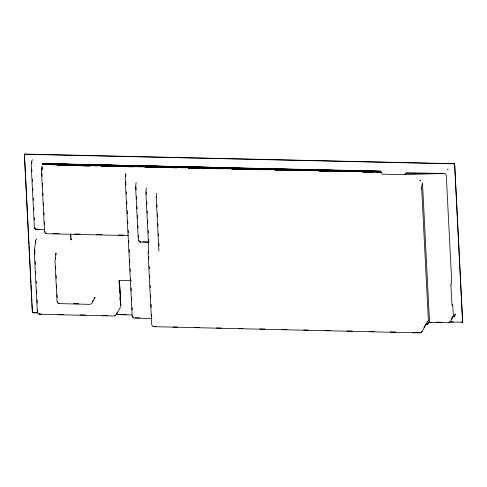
<?xml version="1.0" encoding="UTF-8"?>
<svg xmlns="http://www.w3.org/2000/svg" width="487" height="487" viewBox="0 0 487 487"><rect width="100%" height="100%" fill="white"/><g stroke="black" fill="none" stroke-linecap="round" stroke-linejoin="round"><path stroke-width="0.73" d="M380.779 171.667L42.211 164.131L380.804 171.394L364.83 171.034M71.339 239.415L71.303 239.817L71.23 238.344M156.564 196.839L156.564 197.235M31.637 161.27L31.698 163.108M135.983 186.454L136.129 189.839M146.246 191.872L146.356 194.477M158.908 251.067L156.187 197.247L156.656 193.309M70.962 239.421L70.932 239.854L70.633 233.955M146.392 187.891L145.863 192.249L148.724 248.711L148.133 253.569L151.731 324.75L152.918 326.661L419.952 332.919L421.992 331.836L427.866 320.945M380.731 171.534L380.773 171.107L42.253 163.602L211.516 167.321M31.631 161.313L31.192 165.05L34.394 227.739L35.125 228.957L36.385 229.547L44.305 229.748M31.752 163.376L31.923 162.013M41.961 170.152L42.15 168.685M34.851 249.819L34.821 254.616M55.579 259.09L55.768 257.586M125.737 176.513L125.914 175.125M148.511 253.155L148.76 251.207M37.688 312.855L32.367 312.733L24.399 154.081L454.633 163.699L462.65 322.187L449.678 322.065M32.367 312.733L37.742 312.684M462.601 322.357L454.633 163.699M451.084 283.872A1.881 0.377 -86.7 0 1 451.248 283.233L451.662 281.121L446.287 175.369A2.368 2.088 16.9 0 0 445.13 173.829A2.405 2.118 16.9 0 0 444.174 173.5L406.779 172.715A1.126 0.578 -3.6 0 0 406.115 173.086L405.817 173.792L405.574 173.463M405.452 173.774L405.695 173.153M120.666 306.737L116.356 314.699M429.291 321.743L427.909 324.056L426.277 324.659M119.072 280.238L119.388 283.793M92.28 301.757L92.962 300.497M119.437 280.256L120.867 305.793L119.333 280.372L131.113 280.518M117.324 312.137L115.985 314.608L131.947 314.961M423.94 327.453L426.076 323.496M450.968 285.68L451.906 304.138A1.881 0.39 -86.6 0 0 452.222 305.16L452.606 304.552M451.187 319.545L452.867 316.447M450.56 321.505L453.251 316.507M454.091 316.307L455.302 314.06M454.158 316.958L455.674 314.158L454.663 315.132M421.797 331.41L421.572 331.781M31.832 160.643L32.812 159.742M35.843 239.89L36.823 238.983M428.043 323.277L427.434 323.952M429.144 321.998L428.73 322.443M421.407 331.951L421.036 332.25M94.393 298.166L95.032 297.435L91.763 303.438L90.071 304.375L58.793 303.602M115.851 315.387L114.226 315.984L39.745 314.322L37.889 313.451M427.221 321.712L427.537 321.45L426.91 321.883M114.81 315.539L115.127 315.418M94.155 298.294L94.478 298.117L94.076 298.336M427.178 324.086L426.283 324.281M420.829 332.365L419.958 332.548M449.276 322.248L448.722 322.4M428.834 322.528L449.105 322.704M420.244 180.805L420.031 180.829M429.187 322.071L429.516 322.029M429.613 322.4L430.161 322.376M404.63 174.559L443.864 173.475L405.756 173.634L405.604 174.09A1.881 0.962 -3.7 0 1 403.723 174.656L383.245 174.194A1.881 0.968 -3.9 0 1 382.149 173.969A1.887 0.962 -3.6 0 1 381.68 173.561L381.698 172.538A1.132 0.572 -3.2 0 0 381.071 172.1L380.731 172.063M211.504 167.412L42.241 163.693L380.749 171.296M211.492 167.516L42.229 163.79L380.797 171.436M211.48 167.625L42.217 163.9L380.785 171.546M46.849 164.052L45.321 164.131M63.584 164.417L62.056 164.442L63.578 164.49M66.622 164.539L68.15 164.515M71.948 164.655L77.275 164.716M83.356 164.904L85.645 164.898M88.683 165.063L90.972 165.02M93.248 165.123L99.336 165.203M104.656 165.373L107.706 165.385M55.968 164.363L58.251 164.417M62.056 164.496L63.578 164.533M66.622 164.6L68.137 164.63M71.942 164.716L80.312 164.898M85.639 165.014L83.356 164.965L85.639 164.996M53.874 164.685L58.434 164.783M61.478 164.85L80.483 165.263M83.527 165.33L101.771 165.726M104.815 165.793L123.82 166.268M97.205 165.744L94.922 165.757M104.815 165.854L119.254 166.292M69.069 165.3L57.667 164.996L65.27 165.172M90.357 165.769L79.716 165.483L86.558 165.659M101.765 165.97L111.645 166.237M66.774 165.343L57.649 165.136L68.302 165.33M79.704 165.58L90.351 165.817M112.394 166.304L101.753 166.073L108.601 166.164M57.649 165.13L66.774 165.337M91.112 165.817L79.691 165.653L88.823 165.823M112.394 166.304L101.734 166.146L110.866 166.317M73.5 303.644L78.699 303.76M24.35 154.245L454.578 163.869M212.691 167.631L231.709 168.058M233.991 168.112L253.77 168.551M256.052 168.605L275.07 169.032M278.114 169.099L297.125 169.525M299.408 169.573L318.425 170M321.469 170.066L340.486 170.493M342.769 170.541L362.547 170.986M66.622 164.563L68.143 164.594M71.948 164.685L77.269 164.807M99.33 165.306L93.242 165.166L102.373 165.385L100.852 165.343M109.977 165.61L111.499 165.647M116.058 165.75L123.668 165.921M126.711 165.988L129.755 166.055M132.038 166.104L133.56 166.14M137.358 166.225L145.729 166.414M148.011 166.463L151.816 166.548M153.332 166.584L155.615 166.633M158.659 166.7L167.029 166.889M169.312 166.938L176.915 167.108M179.959 167.175L189.084 167.382M190.606 167.412L198.976 167.601M201.259 167.656L210.384 167.857M49.881 164.356L58.251 164.545M62.05 164.636L63.572 164.667M71.181 164.843L80.306 165.056M83.35 165.123L85.633 165.178M92.481 165.337L102.367 165.562M104.65 165.617L107.694 165.683M126.096 166.256L145.108 166.743M147.384 166.798L167.151 167.236M169.433 167.224L189.2 167.729M190.721 167.705L210.487 168.204M212.77 168.198L232.536 168.697M234.052 168.672L254.579 169.19M256.101 169.166L275.867 169.665M278.15 169.659L297.916 170.158M299.438 170.133L319.965 170.651M321.487 170.627L341.253 171.132M342.769 171.101L363.296 171.625M364.818 171.594L380.785 171.954M44.567 164.545L380.785 172.075L375.453 172.081M123.053 166.438L129.895 166.591M137.498 166.761L141.303 166.785M145.096 166.931L151.938 167.084M158.78 167.236L162.591 167.26M167.144 167.425L173.987 167.577M180.068 167.711L185.395 167.772M188.432 167.899L191.476 167.966M193.753 168.015L196.036 168.07M201.356 168.185L207.444 168.265M210.481 168.392L212.758 168.441M228.732 168.739L222.644 168.66L224.16 168.752M231.769 168.867L234.807 168.934M244.693 169.153L250.781 169.233M253.812 169.36L256.095 169.409M266.742 169.646L272.823 169.726M275.1 169.835L278.144 169.902M294.111 170.2L288.024 170.127L289.54 170.213M297.149 170.328L299.432 170.377M310.073 170.614L316.16 170.694M319.198 170.821L321.475 170.87M332.122 171.107L337.448 171.168M341.247 171.314L343.524 171.363M354.171 171.601L359.491 171.661M362.529 171.789L365.573 171.856M94.922 165.793L96.444 165.83M123.041 166.542L134.442 166.798M145.089 167.035L156.491 167.291M167.132 167.528L177.779 167.765M188.42 168.003L199.828 168.258M210.469 168.496L221.871 168.752M231.757 168.977L243.159 169.226M253.806 169.464L265.208 169.72M275.088 169.945L287.257 170.213M297.137 170.438L308.539 170.694M319.186 170.931L330.588 171.187M341.235 171.424L351.876 171.661M362.523 171.899L373.925 172.155M57.643 165.16L69.824 165.33M123.022 166.627L132.154 166.791M145.071 167.114L154.202 167.285M167.12 167.607L176.251 167.778M188.408 168.088L197.539 168.252M210.451 168.581L219.582 168.745M231.739 169.056L241.631 169.239M253.788 169.549L262.919 169.713M275.076 170.024L284.968 170.207M297.125 170.517L307.017 170.7M319.168 171.01L328.299 171.174M341.217 171.503L350.348 171.667M362.505 171.978L372.397 172.161M79.691 165.635L88.056 165.83M101.74 166.14L109.344 166.317M39.009 229.255L36.148 229.109M52.973 233.51L59 233.644M74.834 233.997L80.111 234.119M96.694 234.484L101.972 234.606M118.554 234.977L123.832 235.093M128.349 235.568L46.935 233.748L45.321 233.127L44.548 231.575L41.492 171.223L42.052 166.457L42.138 169.147M142.77 241.789L148.279 242.002L147.951 241.923M116.034 314.438L126.675 314.675M449.726 321.895L453.531 321.98M461.128 322.151L462.65 322.187M436.742 322.151L441.855 322.266M41.267 313.981L39.155 313.847M57.99 314.352L63.31 314.468M80.026 314.846L85.347 314.961M102.069 315.339L107.39 315.454M135.301 317.774L139.86 317.877M152.011 318.522L134.181 318.102L132.921 317.512L132.19 316.294L125.183 178.285L125.713 173.695L125.823 176.184M156.364 326.649L153.789 326.57M173.074 327.027L177.633 327.13M194.337 327.501L199.664 327.617M216.368 327.994L221.695 328.11M238.393 328.488L242.964 328.591M259.662 328.962L264.995 329.078M281.687 329.456L287.02 329.571M303.718 329.949L308.289 330.052M324.981 330.423L330.32 330.545M347.012 330.917L352.351 331.032M369.036 331.41L374.381 331.525M390.306 331.884L395.651 332.006M412.331 332.377L419.204 332.53M452.679 304.466L453.403 315.941A2.374 2.094 16.9 0 1 452.1 317.573M148.876 242.757L147.634 242.276L139.982 242.002L138.825 241.248L138.338 240.28L135.605 186.831L136.129 182.473M59.091 303.298L58.635 303.158M46.642 233.346L45.808 233.023M56.011 254.841L55.962 253.015L55.007 261.002L57.058 301.508L57.819 303.078L58.927 303.638M58.592 303.553L59.122 303.687M140.092 241.649L139.55 241.394M35.868 229L35.003 228.239M133.669 317.554L132.799 316.787M447.267 169.007L448.21 169.78M138.947 240.773L138.789 240.468L139.112 241.004M34.498 228.062L34.65 228.373M57.722 302.378L57.46 301.69M132.647 316.483L132.519 315.929M45.047 232.098L44.92 231.544M34.845 227.928L34.723 227.374M119.059 281.845L119.193 284.091M119.552 290.069L119.686 292.316M120.045 298.294L120.186 300.54M156.948 204.82L157.064 207.097M157.411 213.933L157.563 216.965M157.91 223.795L158.025 226.071M158.409 233.663L158.525 235.939M158.908 243.53L159.024 245.807M146.697 201.241L146.849 204.248M147.19 211.011L147.305 213.269M147.683 220.788L147.798 223.04M148.176 230.558L148.292 232.81M148.632 239.58L148.785 242.587M148.663 256.582L148.779 258.853M149.162 266.426L149.278 268.696M149.619 275.508L149.734 277.779M150.118 285.352L150.233 287.622M150.617 295.195L150.733 297.466M151.073 304.284L151.226 307.309M151.573 314.121L151.688 316.398M136.476 196.663L136.591 198.94M136.975 206.531L137.09 208.807M137.437 215.631L137.59 218.669M137.937 225.499L138.052 227.776M138.436 235.361L138.552 237.638M125.749 182.035L125.902 185.06M126.243 191.872L126.358 194.136M126.742 201.703L126.857 203.974M127.204 210.78L127.357 213.805M127.697 220.617L127.85 223.643M128.197 230.448L128.312 232.719M128.696 240.28L128.811 242.55M129.152 249.362L129.305 252.388M129.652 259.194L129.804 262.219M130.151 269.025L130.26 271.296M130.644 278.862L130.76 281.133M131.106 287.939L131.259 290.964M131.6 297.77L131.715 300.041M132.099 307.607L132.214 309.878M119.54 286.825L119.619 288.341M119.692 289.856L119.808 292.127M120.039 296.674L120.228 300.467M70.706 234.302L70.852 237.218M55.652 266.231L55.761 268.483M56.102 275.222L56.255 278.223M56.595 284.962L56.748 287.963M57.089 294.702L57.241 297.703M41.979 173.457L42.138 176.471M42.479 183.264L42.631 186.278M42.972 193.071L43.087 195.336M43.471 202.878L43.587 205.143M43.964 212.685L44.08 214.95M44.427 221.737L44.579 224.757M35.746 243.104L35.642 240.517L34.291 251.517L37.353 312.149M31.795 169.537L31.905 171.789M32.288 179.301L32.404 181.554M32.745 188.317L32.86 190.569M33.238 198.081L33.353 200.334M33.731 207.846L33.846 210.098M34.23 217.61L34.34 219.862M35.167 261.428L35.32 264.453M35.661 271.259L35.776 273.53M36.16 281.096L36.275 283.367M36.616 290.173L36.775 293.198M37.115 300.01L37.268 303.036M37.615 309.848L37.73 312.112M24.399 154.081L25.555 176.83M25.628 178.345L28.964 244.316M29.043 245.832L30.425 273.134M30.498 274.65L30.924 282.99M30.998 284.505L31.88 301.946M31.959 303.468L32.379 311.808M452.338 304.679L452.35 305.026M421.03 188.658L421.036 188.877M450.962 285.699A1.881 0.396 -86.9 0 1 451.078 283.842M421.614 187.276L428.359 320.537L428.457 320.909L429.461 320.872L422.466 182.68L421.614 187.276M420.458 180.488L420.007 180.507L420.458 180.488M107.694 165.501L104.656 165.434L107.694 165.501M117.732 166.317L116.21 166.286L117.732 166.317M140.311 242.082L139.982 242.002L140.323 242.088M36.367 229.547L36.038 229.468L36.385 229.547M46.569 233.711L46.241 233.638L46.582 233.717M39.374 314.285L39.045 314.206L39.374 314.285M421.395 188.694L421.395 188.694M428.049 320.245L428.049 320.245"/></g></svg>
